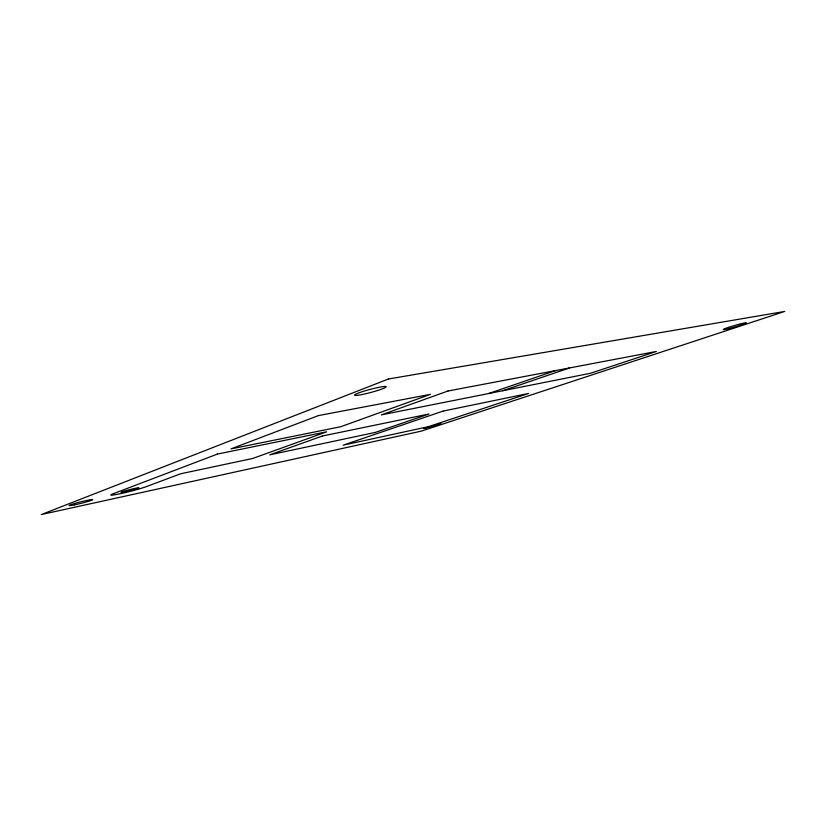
<?xml version="1.0" encoding="UTF-8"?>
<svg xmlns="http://www.w3.org/2000/svg" width="826" height="826" viewBox="0 0 826 826"><rect width="100%" height="100%" fill="white"/><g stroke="black" fill="none" stroke-linecap="round" stroke-linejoin="round"><path stroke-width="1.24" d="M488.693 393.527L555.495 370.606M502.745 390.729L569.486 367.952M423.707 428.508L441.074 423.81L423.759 428.457M388.447 378.989L41.3 514.557L421.415 431.1L784.7 311.443L388.447 378.989M217.434 454.063L113.069 493.803A19.617 1.249 -14.3 0 0 120.71 493.607A19.617 1.249 -14.3 0 0 146.409 486.597L180.801 473.742L252.839 458.44L326.631 431.812L217.434 454.063M318.402 415.602L231.032 448.879L340.725 426.722L430.47 394.332L318.402 415.602M322.285 436.035L269.72 454.858L375.2 432.452L428.942 414.022L322.285 436.035M447.981 391.008L381.282 414.9L590.538 373.259L656.329 351.473L447.981 391.008M442.984 411.121L343.213 445.173L428.281 426.701L528.63 393.444L442.984 411.121M74.546 504.851A12.214 0.774 -14.1 0 0 92.739 499.647A12.214 0.774 -14.1 0 0 75.403 503.261A12.214 0.774 -14.1 0 0 74.546 504.851M362.253 394.508A16.417 1.58 -15 0 0 386.196 386.744A16.417 1.58 -15 0 0 362.542 391.607A16.417 1.58 -15 0 0 362.253 394.508M728.687 328.624A12.018 0.743 -16.2 0 0 746.374 322.873A12.018 0.743 -16.2 0 0 729.482 327.044A12.018 0.743 -16.2 0 0 728.687 328.624M125.315 491.852A9.334 0.599 -14.3 0 0 138.964 487.877A9.334 0.599 -14.3 0 0 125.459 490.758A9.334 0.599 -14.3 0 0 125.315 491.852"/></g></svg>
